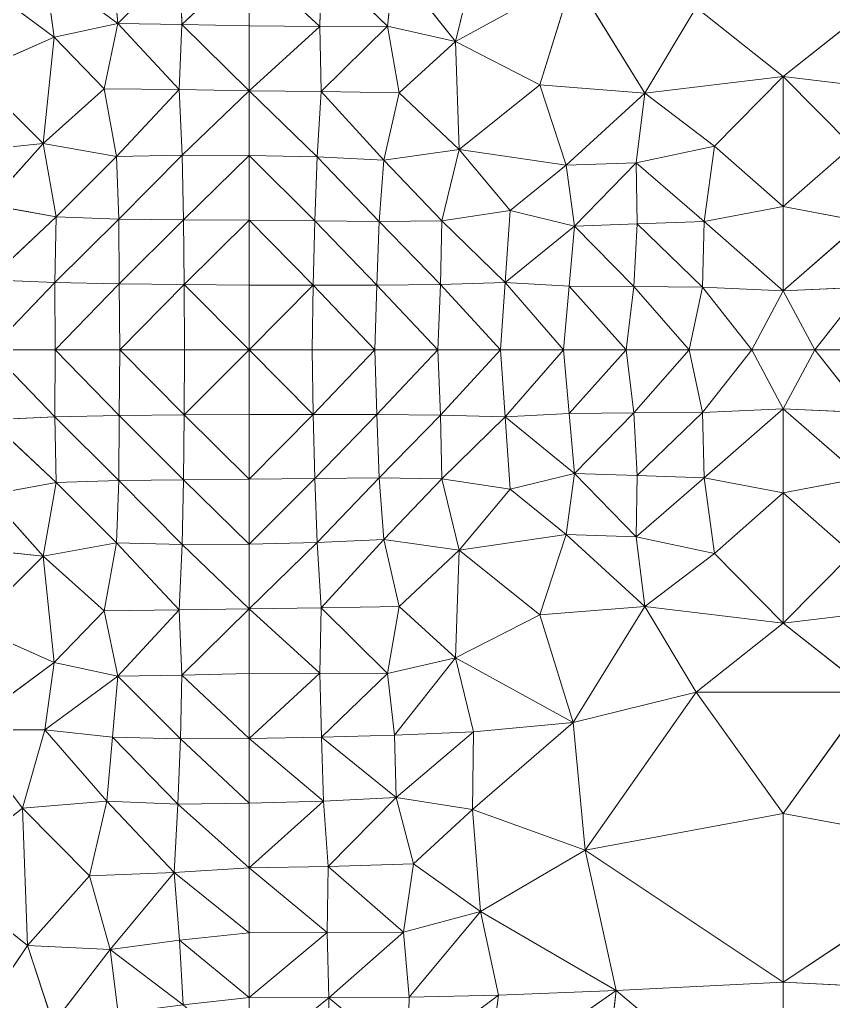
# Model space of a CAD drawing. Header units: metres. Extents: x 0 to 8, y 0 to 4.
# Drawn here: x 0.8925 to 1.2734, y 0.6952 to 1.1545 of the extents above; entities that cross this region are included whole.
import ezdxf

# ---------------------------------------------------------------- set-up
doc = ezdxf.new("R2010")
doc.units = ezdxf.units.M
doc.header["$MEASUREMENT"] = 0
for name, color, linetype, lineweight in [('DL_FE_MESH', 134, 'Continuous', 0), ('DL_FE_MESH_CELLS_10', 132, 'Continuous', 0), ('DL_FE_MESH_CELLS_3', 132, 'Continuous', 0), ('DL_FE_MESH_CELLS_7', 132, 'Continuous', 0), ('DL_FE_MESH_CELLS_9', 132, 'Continuous', 0), ('DL_TOPOLOGY', 7, 'Continuous', 0)]:
    doc.layers.add(name, color=color, linetype=linetype, lineweight=lineweight)

msp = doc.modelspace()

# ---------------------------------------------------------------- linework, layer by layer
at = {"layer": 'DL_FE_MESH'}
for p, q in [((0.93842, 1.15267), (0.93606, 1.18123)), ((0.96784, 1.18208), (0.93842, 1.15267)), ((0.96784, 1.18208), (0.96841, 1.15216)), ((0.96841, 1.15216), (1, 1.18182)), ((1.033, 1.15129), (1, 1.18182)), ((1.033, 1.15129), (1.03387, 1.18124)), ((1.06472, 1.1514), (1.03387, 1.18124)), ((0.90869, 1.14631), (0.86597, 1.17786)), ((0.90869, 1.14631), (0.90432, 1.1778)), ((0.93842, 1.15267), (0.90432, 1.1778)), ((1.06472, 1.1514), (1.06794, 1.18032)), ((1.09651, 1.14415), (1.06794, 1.18032)), ((1.09651, 1.14415), (1.10504, 1.17874)), ((1.09651, 1.14415), (1.1517, 1.17438)), ((1.13596, 1.12398), (1.1517, 1.17438)), ((1.18526, 1.12005), (1.1517, 1.17438)), ((1.18526, 1.12005), (1.2092, 1.16019)), ((1.25, 1.12786), (1.2092, 1.16019)), ((1.25, 1.12786), (1.2908, 1.16019)), ((0.90869, 1.14631), (0.93842, 1.15267)), ((0.93208, 1.12208), (0.93842, 1.15267)), ((0.93842, 1.15267), (0.96841, 1.15216)), ((0.96725, 1.12173), (0.93842, 1.15267)), ((0.96841, 1.15216), (0.96725, 1.12173)), ((1, 1.15152), (0.96841, 1.15216)), ((0.96841, 1.15216), (1, 1.12121)), ((1, 1.15152), (1.033, 1.15129)), ((1.033, 1.15129), (1, 1.12121)), ((1.033, 1.15129), (1.06472, 1.1514)), ((1.03369, 1.12078), (1.033, 1.15129)), ((1.06472, 1.1514), (1.03369, 1.12078)), ((1.0702, 1.12015), (1.06472, 1.1514)), ((1.06472, 1.1514), (1.09651, 1.14415)), ((0.87056, 1.12944), (0.90869, 1.14631)), ((0.90869, 1.14631), (0.90349, 1.09651)), ((0.93208, 1.12208), (0.90869, 1.14631)), ((1.0702, 1.12015), (1.09651, 1.14415)), ((1.09651, 1.14415), (1.09828, 1.0937)), ((1.13596, 1.12398), (1.09651, 1.14415)), ((0.90349, 1.09651), (0.87056, 1.12944)), ((1.18526, 1.12005), (1.25, 1.12786)), ((1.21781, 1.09527), (1.25, 1.12786)), ((1.25, 1.12786), (1.25, 1.06698)), ((1.28219, 1.09527), (1.25, 1.12786)), ((1.31474, 1.12005), (1.25, 1.12786)), ((0.90349, 1.09651), (0.93208, 1.12208)), ((0.93787, 1.09035), (0.93208, 1.12208)), ((0.93208, 1.12208), (0.96725, 1.12173)), ((0.96725, 1.12173), (0.93787, 1.09035)), ((1, 1.12121), (0.96725, 1.12173)), ((0.96725, 1.12173), (0.96856, 1.09104)), ((0.96856, 1.09104), (1, 1.12121)), ((1, 1.12121), (1.03369, 1.12078)), ((1.03179, 1.09022), (1, 1.12121)), ((1.03179, 1.09022), (1.03369, 1.12078)), ((1.03369, 1.12078), (1.0702, 1.12015)), ((1.06296, 1.08869), (1.03369, 1.12078)), ((1.09828, 1.0937), (1.13596, 1.12398)), ((1.14841, 1.08636), (1.13596, 1.12398)), ((1.13596, 1.12398), (1.18526, 1.12005)), ((1.06296, 1.08869), (1.0702, 1.12015)), ((1.09828, 1.0937), (1.0702, 1.12015)), ((1.14841, 1.08636), (1.18526, 1.12005)), ((1.18106, 1.08751), (1.18526, 1.12005)), ((1.18526, 1.12005), (1.21781, 1.09527)), ((0.90349, 1.09651), (0.85369, 1.09131)), ((0.87792, 1.06792), (0.90349, 1.09651)), ((0.90349, 1.09651), (0.90965, 1.06213)), ((0.93787, 1.09035), (0.90349, 1.09651)), ((1.06296, 1.08869), (1.09828, 1.0937)), ((1.0902, 1.06038), (1.09828, 1.0937)), ((1.12214, 1.06514), (1.09828, 1.0937)), ((1.14841, 1.08636), (1.09828, 1.0937)), ((1.18106, 1.08751), (1.21781, 1.09527)), ((1.21293, 1.05995), (1.21781, 1.09527)), ((1.25, 1.06698), (1.21781, 1.09527)), ((1.25, 1.06698), (1.28219, 1.09527)), ((0.93787, 1.09035), (0.90965, 1.06213)), ((0.96856, 1.09104), (0.93787, 1.09035)), ((0.93891, 1.06109), (0.93787, 1.09035)), ((0.96856, 1.09104), (0.93891, 1.06109)), ((0.9692, 1.06086), (0.96856, 1.09104)), ((1, 1.09091), (0.96856, 1.09104)), ((0.9692, 1.06086), (1, 1.09091)), ((1, 1.09091), (1.03179, 1.09022)), ((1.03065, 1.06029), (1, 1.09091)), ((1.03179, 1.09022), (1.03065, 1.06029)), ((1.06087, 1.05996), (1.03179, 1.09022)), ((1.06296, 1.08869), (1.03179, 1.09022)), ((1.06087, 1.05996), (1.06296, 1.08869)), ((1.0902, 1.06038), (1.06296, 1.08869)), ((1.12214, 1.06514), (1.14841, 1.08636)), ((1.14841, 1.08636), (1.18106, 1.08751)), ((1.15227, 1.05787), (1.14841, 1.08636)), ((1.18106, 1.08751), (1.15227, 1.05787)), ((1.18154, 1.05885), (1.18106, 1.08751)), ((1.21293, 1.05995), (1.18106, 1.08751)), ((0.90965, 1.06213), (0.87792, 1.06792)), ((1.21293, 1.05995), (1.25, 1.06698)), ((1.25, 1.0276), (1.25, 1.06698)), ((1.28707, 1.05995), (1.25, 1.06698)), ((0.90965, 1.06213), (0.87827, 1.03275)), ((0.90896, 1.03144), (0.90965, 1.06213)), ((0.93891, 1.06109), (0.90896, 1.03144)), ((0.90965, 1.06213), (0.93891, 1.06109)), ((0.93891, 1.06109), (0.9692, 1.06086)), ((0.93891, 1.06109), (0.93914, 1.0308)), ((1.0902, 1.06038), (1.12214, 1.06514)), ((1.11975, 1.03142), (1.12214, 1.06514)), ((1.12214, 1.06514), (1.15227, 1.05787)), ((0.9692, 1.06086), (0.93914, 1.0308)), ((0.96949, 1.03051), (0.9692, 1.06086)), ((1, 1.06061), (0.9692, 1.06086)), ((0.96949, 1.03051), (1, 1.06061)), ((1, 1.06061), (1.03065, 1.06029)), ((1.02995, 1.03022), (1, 1.06061)), ((1.02995, 1.03022), (1.03065, 1.06029)), ((1.03065, 1.06029), (1.06087, 1.05996)), ((1.05978, 1.03022), (1.03065, 1.06029)), ((1.05978, 1.03022), (1.06087, 1.05996)), ((1.06087, 1.05996), (1.0902, 1.06038)), ((1.08948, 1.03055), (1.06087, 1.05996)), ((1.08948, 1.03055), (1.0902, 1.06038)), ((1.11975, 1.03142), (1.0902, 1.06038)), ((1.15227, 1.05787), (1.11975, 1.03142)), ((1.14976, 1.02977), (1.15227, 1.05787)), ((1.15227, 1.05787), (1.18154, 1.05885)), ((1.17999, 1.02954), (1.15227, 1.05787)), ((1.17999, 1.02954), (1.18154, 1.05885)), ((1.18154, 1.05885), (1.21293, 1.05995)), ((1.21219, 1.02935), (1.18154, 1.05885)), ((1.21219, 1.02935), (1.21293, 1.05995)), ((1.25, 1.0276), (1.21293, 1.05995)), ((1.28707, 1.05995), (1.25, 1.0276)), ((0.90896, 1.03144), (0.87827, 1.03275)), ((0.90896, 1.03144), (0.87879, 1)), ((0.90909, 1), (0.90896, 1.03144)), ((0.93914, 1.0308), (0.90896, 1.03144)), ((0.93914, 1.0308), (0.90909, 1)), ((0.93914, 1.0308), (0.96949, 1.03051)), ((0.93939, 1), (0.93914, 1.0308)), ((0.96949, 1.03051), (0.93939, 1)), ((1, 1.0303), (0.96949, 1.03051)), ((0.96949, 1.03051), (1, 1)), ((0.96949, 1.03051), (0.9697, 1)), ((1, 1.0303), (1.02995, 1.03022)), ((1.02995, 1.03022), (1, 1)), ((1.02941, 1), (1.02995, 1.03022)), ((1.02995, 1.03022), (1.05882, 1)), ((1.05978, 1.03022), (1.02995, 1.03022)), ((1.05882, 1), (1.05978, 1.03022)), ((1.08948, 1.03055), (1.05978, 1.03022)), ((1.05978, 1.03022), (1.08824, 1)), ((1.08824, 1), (1.08948, 1.03055)), ((1.11975, 1.03142), (1.08948, 1.03055)), ((1.08948, 1.03055), (1.11765, 1)), ((1.11765, 1), (1.11975, 1.03142)), ((1.11975, 1.03142), (1.14706, 1)), ((1.14976, 1.02977), (1.11975, 1.03142)), ((1.14706, 1), (1.14976, 1.02977)), ((1.14976, 1.02977), (1.17647, 1)), ((1.17999, 1.02954), (1.14976, 1.02977)), ((1.17647, 1), (1.17999, 1.02954)), ((1.17999, 1.02954), (1.20588, 1)), ((1.21219, 1.02935), (1.17999, 1.02954)), ((1.20588, 1), (1.21219, 1.02935)), ((1.23529, 1), (1.21219, 1.02935)), ((1.25, 1.0276), (1.21219, 1.02935)), ((1.28781, 1.02935), (1.25, 1.0276)), ((1.28781, 1.02935), (1.26471, 1)), ((1.23529, 1), (1.25, 1.0276)), ((1.26471, 1), (1.25, 1.0276)), ((0.90896, 0.96856), (0.87879, 1)), ((0.90909, 1), (0.90896, 0.96856)), ((0.93914, 0.9692), (0.90909, 1)), ((0.93939, 1), (0.93914, 0.9692)), ((0.96949, 0.96949), (0.93939, 1)), ((0.96949, 0.96949), (1, 1)), ((0.9697, 1), (0.96949, 0.96949)), ((1.02995, 0.96978), (1, 1)), ((1.02941, 1), (1.02995, 0.96978)), ((1.02995, 0.96978), (1.05882, 1)), ((1.05882, 1), (1.05978, 0.96978)), ((1.05978, 0.96978), (1.08824, 1)), ((1.08824, 1), (1.08948, 0.96945)), ((1.08948, 0.96945), (1.11765, 1)), ((1.11765, 1), (1.11975, 0.96858)), ((1.11975, 0.96858), (1.14706, 1)), ((1.14706, 1), (1.14976, 0.97023)), ((1.14976, 0.97023), (1.17647, 1)), ((1.17647, 1), (1.17999, 0.97046)), ((1.17999, 0.97046), (1.20588, 1)), ((1.20588, 1), (1.21219, 0.97065)), ((1.21219, 0.97065), (1.23529, 1)), ((1.23529, 1), (1.25, 0.9724)), ((1.26471, 1), (1.25, 0.9724)), ((1.26471, 1), (1.28781, 0.97065)), ((0.90896, 0.96856), (0.93914, 0.9692)), ((0.93914, 0.9692), (0.93891, 0.93891)), ((0.96949, 0.96949), (0.93914, 0.9692)), ((0.9692, 0.93914), (0.93914, 0.9692)), ((0.9692, 0.93914), (0.96949, 0.96949)), ((1, 0.9697), (0.96949, 0.96949)), ((0.96949, 0.96949), (1, 0.93939)), ((1, 0.9697), (1.02995, 0.96978)), ((1.02995, 0.96978), (1, 0.93939)), ((1.02995, 0.96978), (1.05978, 0.96978)), ((1.03065, 0.93971), (1.02995, 0.96978)), ((1.05978, 0.96978), (1.03065, 0.93971)), ((1.05978, 0.96978), (1.08948, 0.96945)), ((1.06087, 0.94004), (1.05978, 0.96978)), ((1.08948, 0.96945), (1.06087, 0.94004)), ((1.08948, 0.96945), (1.11975, 0.96858)), ((1.0902, 0.93962), (1.08948, 0.96945)), ((1.11975, 0.96858), (1.14976, 0.97023)), ((1.14976, 0.97023), (1.17999, 0.97046)), ((1.15227, 0.94213), (1.14976, 0.97023)), ((1.17999, 0.97046), (1.15227, 0.94213)), ((1.17999, 0.97046), (1.21219, 0.97065)), ((1.18154, 0.94115), (1.17999, 0.97046)), ((1.21219, 0.97065), (1.18154, 0.94115)), ((1.21219, 0.97065), (1.25, 0.9724)), ((1.21293, 0.94005), (1.21219, 0.97065)), ((1.25, 0.9724), (1.21293, 0.94005)), ((1.25, 0.9724), (1.28781, 0.97065)), ((1.25, 0.93302), (1.25, 0.9724)), ((1.28707, 0.94005), (1.25, 0.9724)), ((0.87827, 0.96725), (0.90896, 0.96856)), ((0.90965, 0.93787), (0.87827, 0.96725)), ((0.90965, 0.93787), (0.90896, 0.96856)), ((0.93891, 0.93891), (0.90896, 0.96856)), ((1.11975, 0.96858), (1.0902, 0.93962)), ((1.12214, 0.93486), (1.11975, 0.96858)), ((1.15227, 0.94213), (1.11975, 0.96858)), ((1.12214, 0.93486), (1.15227, 0.94213)), ((1.14841, 0.91364), (1.15227, 0.94213)), ((1.15227, 0.94213), (1.18154, 0.94115)), ((1.18106, 0.91249), (1.15227, 0.94213)), ((0.87792, 0.93208), (0.90965, 0.93787)), ((0.90965, 0.93787), (0.90349, 0.90349)), ((0.93891, 0.93891), (0.90965, 0.93787)), ((0.93787, 0.90965), (0.90965, 0.93787)), ((0.93787, 0.90965), (0.93891, 0.93891)), ((0.93891, 0.93891), (0.9692, 0.93914)), ((0.96856, 0.90896), (0.93891, 0.93891)), ((0.96856, 0.90896), (0.9692, 0.93914)), ((1, 0.93939), (0.9692, 0.93914)), ((0.9692, 0.93914), (1, 0.90909)), ((1, 0.93939), (1.03065, 0.93971)), ((1.03065, 0.93971), (1, 0.90909)), ((1.06087, 0.94004), (1.03065, 0.93971)), ((1.03065, 0.93971), (1.03179, 0.90978)), ((1.06087, 0.94004), (1.03179, 0.90978)), ((1.06296, 0.91131), (1.06087, 0.94004)), ((1.06087, 0.94004), (1.0902, 0.93962)), ((1.0902, 0.93962), (1.06296, 0.91131)), ((1.09828, 0.9063), (1.0902, 0.93962)), ((1.0902, 0.93962), (1.12214, 0.93486)), ((1.18106, 0.91249), (1.18154, 0.94115)), ((1.21293, 0.94005), (1.18106, 0.91249)), ((1.18154, 0.94115), (1.21293, 0.94005)), ((1.21781, 0.90473), (1.21293, 0.94005)), ((1.21293, 0.94005), (1.25, 0.93302)), ((1.25, 0.93302), (1.28707, 0.94005)), ((1.09828, 0.9063), (1.12214, 0.93486)), ((1.14841, 0.91364), (1.12214, 0.93486)), ((1.21781, 0.90473), (1.25, 0.93302)), ((1.25, 0.93302), (1.25, 0.87214)), ((1.28219, 0.90473), (1.25, 0.93302)), ((0.90349, 0.90349), (0.87792, 0.93208)), ((0.90349, 0.90349), (0.93787, 0.90965)), ((0.93208, 0.87792), (0.93787, 0.90965)), ((0.93787, 0.90965), (0.96856, 0.90896)), ((0.96725, 0.87827), (0.93787, 0.90965)), ((1, 0.90909), (1.03179, 0.90978)), ((1.03179, 0.90978), (1, 0.87879)), ((1.03179, 0.90978), (1.06296, 0.91131)), ((1.03369, 0.87922), (1.03179, 0.90978)), ((1.06296, 0.91131), (1.03369, 0.87922)), ((1.0702, 0.87985), (1.06296, 0.91131)), ((1.06296, 0.91131), (1.09828, 0.9063)), ((1.14841, 0.91364), (1.09828, 0.9063)), ((1.13596, 0.87602), (1.14841, 0.91364)), ((1.18526, 0.87995), (1.14841, 0.91364)), ((1.18106, 0.91249), (1.14841, 0.91364)), ((1.18526, 0.87995), (1.18106, 0.91249)), ((1.18106, 0.91249), (1.21781, 0.90473)), ((0.90349, 0.90349), (0.85369, 0.90869)), ((0.96856, 0.90896), (0.96725, 0.87827)), ((1, 0.90909), (0.96856, 0.90896)), ((0.96856, 0.90896), (1, 0.87879)), ((1.0702, 0.87985), (1.09828, 0.9063)), ((1.09828, 0.9063), (1.09651, 0.85585)), ((1.13596, 0.87602), (1.09828, 0.9063)), ((0.87056, 0.87056), (0.90349, 0.90349)), ((0.90349, 0.90349), (0.90869, 0.85369)), ((0.93208, 0.87792), (0.90349, 0.90349)), ((1.18526, 0.87995), (1.21781, 0.90473)), ((1.25, 0.87214), (1.21781, 0.90473)), ((1.25, 0.87214), (1.28219, 0.90473)), ((0.90869, 0.85369), (0.93208, 0.87792)), ((0.93208, 0.87792), (0.96725, 0.87827)), ((0.93842, 0.84733), (0.93208, 0.87792)), ((0.96725, 0.87827), (0.93842, 0.84733)), ((1, 0.87879), (0.96725, 0.87827)), ((0.96725, 0.87827), (0.96841, 0.84784)), ((0.96841, 0.84784), (1, 0.87879)), ((1, 0.87879), (1.03369, 0.87922)), ((1.033, 0.84871), (1, 0.87879)), ((1.033, 0.84871), (1.03369, 0.87922)), ((1.03369, 0.87922), (1.0702, 0.87985)), ((1.06472, 0.8486), (1.03369, 0.87922)), ((1.06472, 0.8486), (1.0702, 0.87985)), ((1.09651, 0.85585), (1.0702, 0.87985)), ((1.18526, 0.87995), (1.13596, 0.87602)), ((1.18526, 0.87995), (1.1517, 0.82562)), ((1.2092, 0.83981), (1.18526, 0.87995)), ((1.25, 0.87214), (1.18526, 0.87995)), ((1.31474, 0.87995), (1.25, 0.87214)), ((1.09651, 0.85585), (1.13596, 0.87602)), ((1.1517, 0.82562), (1.13596, 0.87602)), ((0.90869, 0.85369), (0.87056, 0.87056)), ((1.2092, 0.83981), (1.25, 0.87214)), ((1.2908, 0.83981), (1.25, 0.87214)), ((1.06472, 0.8486), (1.09651, 0.85585)), ((1.09651, 0.85585), (1.06794, 0.81968)), ((1.10504, 0.82126), (1.09651, 0.85585)), ((1.1517, 0.82562), (1.09651, 0.85585)), ((0.86597, 0.82214), (0.90869, 0.85369)), ((0.90432, 0.8222), (0.90869, 0.85369)), ((0.93842, 0.84733), (0.90869, 0.85369)), ((0.93842, 0.84733), (0.90432, 0.8222)), ((0.93606, 0.81877), (0.93842, 0.84733)), ((0.93842, 0.84733), (0.96841, 0.84784)), ((0.96784, 0.81792), (0.93842, 0.84733)), ((0.96841, 0.84784), (0.96784, 0.81792)), ((1, 0.84848), (0.96841, 0.84784)), ((0.96841, 0.84784), (1, 0.81818)), ((1, 0.84848), (1.033, 0.84871)), ((1.033, 0.84871), (1, 0.81818)), ((1.03387, 0.81876), (1.033, 0.84871)), ((1.033, 0.84871), (1.06472, 0.8486)), ((1.06472, 0.8486), (1.03387, 0.81876)), ((1.06794, 0.81968), (1.06472, 0.8486)), ((1.1517, 0.82562), (1.2092, 0.83981)), ((1.15721, 0.76589), (1.2092, 0.83981)), ((1.25, 0.78298), (1.2092, 0.83981)), ((1.2908, 0.83981), (1.2092, 0.83981)), ((1.25, 0.78298), (1.2908, 0.83981)), ((0.86597, 0.82214), (0.90432, 0.8222)), ((0.89394, 0.78556), (0.86597, 0.82214)), ((0.89394, 0.78556), (0.90432, 0.8222)), ((0.90432, 0.8222), (0.93606, 0.81877)), ((0.93336, 0.78885), (0.90432, 0.8222)), ((1.10446, 0.78488), (1.1517, 0.82562)), ((1.10504, 0.82126), (1.1517, 0.82562)), ((1.15721, 0.76589), (1.1517, 0.82562)), ((0.93336, 0.78885), (0.93606, 0.81877)), ((0.93606, 0.81877), (0.96784, 0.81792)), ((0.96661, 0.78738), (0.93606, 0.81877)), ((0.96784, 0.81792), (0.96661, 0.78738)), ((1, 0.81818), (0.96784, 0.81792)), ((0.96784, 0.81792), (1, 0.78788)), ((1, 0.81818), (1.03387, 0.81876)), ((1.03482, 0.78879), (1, 0.81818)), ((1.03387, 0.81876), (1.06794, 0.81968)), ((1.03482, 0.78879), (1.03387, 0.81876)), ((1.06874, 0.79046), (1.03387, 0.81876)), ((1.06794, 0.81968), (1.10504, 0.82126)), ((1.06874, 0.79046), (1.06794, 0.81968)), ((1.10504, 0.82126), (1.06874, 0.79046)), ((1.10446, 0.78488), (1.10504, 0.82126)), ((1.03482, 0.78879), (1.06874, 0.79046)), ((1.06874, 0.79046), (1.03699, 0.75827)), ((1.07684, 0.75955), (1.06874, 0.79046)), ((1.06874, 0.79046), (1.10446, 0.78488)), ((0.85452, 0.75472), (0.89394, 0.78556)), ((0.89394, 0.78556), (0.93336, 0.78885)), ((0.89394, 0.78556), (0.89625, 0.72128)), ((0.92525, 0.75384), (0.89394, 0.78556)), ((0.92525, 0.75384), (0.93336, 0.78885)), ((0.93336, 0.78885), (0.96661, 0.78738)), ((0.96489, 0.75552), (0.93336, 0.78885)), ((0.96661, 0.78738), (0.96489, 0.75552)), ((1, 0.78788), (0.96661, 0.78738)), ((0.96661, 0.78738), (1, 0.75758)), ((1, 0.78788), (1.03482, 0.78879)), ((1.03482, 0.78879), (1, 0.75758)), ((1.03699, 0.75827), (1.03482, 0.78879)), ((1.07684, 0.75955), (1.10446, 0.78488)), ((1.10446, 0.78488), (1.10832, 0.73721)), ((1.15721, 0.76589), (1.10446, 0.78488)), ((1.15721, 0.76589), (1.25, 0.78298)), ((1.25, 0.70417), (1.25, 0.78298)), ((1.34279, 0.76589), (1.25, 0.78298)), ((1.10832, 0.73721), (1.15721, 0.76589)), ((1.17181, 0.70024), (1.15721, 0.76589)), ((1.25, 0.70417), (1.15721, 0.76589)), ((1.34279, 0.76589), (1.25, 0.70417)), ((1, 0.75758), (1.03699, 0.75827)), ((1.03652, 0.72741), (1.03699, 0.75827)), ((1.03699, 0.75827), (1.07684, 0.75955)), ((1.07216, 0.72746), (1.03699, 0.75827)), ((1.07216, 0.72746), (1.07684, 0.75955)), ((1.10832, 0.73721), (1.07684, 0.75955)), ((0.89625, 0.72128), (0.85452, 0.75472)), ((0.89625, 0.72128), (0.92525, 0.75384)), ((0.92525, 0.75384), (0.96489, 0.75552)), ((0.93486, 0.71946), (0.92525, 0.75384)), ((0.96489, 0.75552), (0.93486, 0.71946)), ((1, 0.75758), (0.96489, 0.75552)), ((0.96489, 0.75552), (1, 0.72727)), ((0.96489, 0.75552), (0.96732, 0.72384)), ((1.03652, 0.72741), (1, 0.75758)), ((1.07216, 0.72746), (1.10832, 0.73721)), ((1.10832, 0.73721), (1.07489, 0.69706)), ((1.11661, 0.69801), (1.10832, 0.73721)), ((1.17181, 0.70024), (1.10832, 0.73721)), ((1, 0.72727), (0.96732, 0.72384)), ((1, 0.72727), (1.03652, 0.72741)), ((1.03652, 0.72741), (1, 0.69697)), ((1.03652, 0.72741), (1.07216, 0.72746)), ((1.03721, 0.69682), (1.03652, 0.72741)), ((1.07216, 0.72746), (1.03721, 0.69682)), ((1.07489, 0.69706), (1.07216, 0.72746)), ((0.87165, 0.68498), (0.89625, 0.72128)), ((0.90815, 0.68477), (0.89625, 0.72128)), ((0.93486, 0.71946), (0.89625, 0.72128)), ((0.93486, 0.71946), (0.96732, 0.72384)), ((0.96732, 0.72384), (1, 0.69697)), ((0.96732, 0.72384), (0.9691, 0.69349)), ((0.93486, 0.71946), (0.90815, 0.68477)), ((0.9386, 0.6897), (0.93486, 0.71946)), ((0.9691, 0.69349), (0.93486, 0.71946)), ((1.17181, 0.70024), (1.25, 0.70417)), ((1.25, 0.63437), (1.25, 0.70417)), ((1.25, 0.70417), (1.32819, 0.70024)), ((1.11154, 0.65831), (1.17181, 0.70024)), ((1.11661, 0.69801), (1.17181, 0.70024)), ((1.16384, 0.63343), (1.17181, 0.70024)), ((1.25, 0.63437), (1.17181, 0.70024)), ((1, 0.69697), (0.9691, 0.69349)), ((1, 0.69697), (1.03721, 0.69682)), ((1.03721, 0.69682), (1, 0.66667)), ((1.03721, 0.69682), (1.07489, 0.69706)), ((1.03749, 0.66609), (1.03721, 0.69682)), ((1.07403, 0.6663), (1.03721, 0.69682)), ((1.11661, 0.69801), (1.07403, 0.6663)), ((1.07403, 0.6663), (1.07489, 0.69706)), ((1.07489, 0.69706), (1.11661, 0.69801)), ((1.11154, 0.65831), (1.11661, 0.69801))]:
    msp.add_line(p, q, dxfattribs=at)
at = {"layer": 'DL_FE_MESH_CELLS_10'}
for points in [[(0.90896, 0.96856), (0.87879, 1), (0.87827, 0.96725)], [(0.93914, 0.9692), (0.90909, 1), (0.90896, 0.96856)], [(0.96949, 0.96949), (0.93939, 1), (0.93914, 0.9692)], [(0.90896, 0.96856), (0.93891, 0.93891), (0.93914, 0.9692)], [(0.93914, 0.9692), (0.93891, 0.93891), (0.9692, 0.93914)], [(0.93914, 0.9692), (0.9692, 0.93914), (0.96949, 0.96949)], [(1, 0.93939), (0.96949, 0.96949), (0.9692, 0.93914)], [(0.87827, 0.96725), (0.87792, 0.93208), (0.90965, 0.93787)], [(0.87827, 0.96725), (0.90965, 0.93787), (0.90896, 0.96856)], [(0.90896, 0.96856), (0.90965, 0.93787), (0.93891, 0.93891)], [(0.87792, 0.93208), (0.90349, 0.90349), (0.90965, 0.93787)], [(0.90965, 0.93787), (0.90349, 0.90349), (0.93787, 0.90965)], [(0.90965, 0.93787), (0.93787, 0.90965), (0.93891, 0.93891)], [(0.93891, 0.93891), (0.93787, 0.90965), (0.96856, 0.90896)], [(0.93891, 0.93891), (0.96856, 0.90896), (0.9692, 0.93914)], [(1, 0.90909), (0.9692, 0.93914), (0.96856, 0.90896)], [(0.85369, 0.90869), (0.90349, 0.90349), (0.87792, 0.93208)], [(0.90349, 0.90349), (0.93208, 0.87792), (0.93787, 0.90965)], [(0.93787, 0.90965), (0.93208, 0.87792), (0.96725, 0.87827)], [(0.93787, 0.90965), (0.96725, 0.87827), (0.96856, 0.90896)], [(0.85369, 0.90869), (0.87056, 0.87056), (0.90349, 0.90349)], [(1, 0.87879), (0.96856, 0.90896), (0.96725, 0.87827)], [(0.87056, 0.87056), (0.90869, 0.85369), (0.90349, 0.90349)], [(0.90349, 0.90349), (0.90869, 0.85369), (0.93208, 0.87792)], [(0.90869, 0.85369), (0.93842, 0.84733), (0.93208, 0.87792)], [(0.93208, 0.87792), (0.93842, 0.84733), (0.96725, 0.87827)], [(0.96725, 0.87827), (0.93842, 0.84733), (0.96841, 0.84784)], [(0.96841, 0.84784), (1, 0.87879), (0.96725, 0.87827)], [(0.90869, 0.85369), (0.87056, 0.87056), (0.86597, 0.82214)], [(0.90869, 0.85369), (0.86597, 0.82214), (0.90432, 0.8222)], [(0.90869, 0.85369), (0.90432, 0.8222), (0.93842, 0.84733)], [(0.93842, 0.84733), (0.90432, 0.8222), (0.93606, 0.81877)], [(0.93842, 0.84733), (0.93606, 0.81877), (0.96784, 0.81792)], [(0.93842, 0.84733), (0.96784, 0.81792), (0.96841, 0.84784)], [(1, 0.81818), (0.96841, 0.84784), (0.96784, 0.81792)], [(0.86597, 0.82214), (0.85452, 0.75472), (0.89394, 0.78556)], [(0.86597, 0.82214), (0.89394, 0.78556), (0.90432, 0.8222)], [(0.90432, 0.8222), (0.89394, 0.78556), (0.93336, 0.78885)], [(0.90432, 0.8222), (0.93336, 0.78885), (0.93606, 0.81877)], [(0.93606, 0.81877), (0.93336, 0.78885), (0.96661, 0.78738)], [(0.93606, 0.81877), (0.96661, 0.78738), (0.96784, 0.81792)], [(1, 0.78788), (0.96784, 0.81792), (0.96661, 0.78738)], [(0.85452, 0.75472), (0.89625, 0.72128), (0.89394, 0.78556)], [(0.89394, 0.78556), (0.92525, 0.75384), (0.93336, 0.78885)], [(0.89394, 0.78556), (0.89625, 0.72128), (0.92525, 0.75384)], [(0.93336, 0.78885), (0.92525, 0.75384), (0.96489, 0.75552)], [(0.93336, 0.78885), (0.96489, 0.75552), (0.96661, 0.78738)], [(1, 0.75758), (0.96661, 0.78738), (0.96489, 0.75552)], [(0.85452, 0.75472), (0.87165, 0.68498), (0.89625, 0.72128)], [(0.89625, 0.72128), (0.93486, 0.71946), (0.92525, 0.75384)], [(0.92525, 0.75384), (0.93486, 0.71946), (0.96489, 0.75552)], [(0.96489, 0.75552), (0.93486, 0.71946), (0.96732, 0.72384)], [(1, 0.72727), (0.96489, 0.75552), (0.96732, 0.72384)], [(0.87165, 0.68498), (0.90815, 0.68477), (0.89625, 0.72128)], [(0.89625, 0.72128), (0.90815, 0.68477), (0.93486, 0.71946)], [(0.93486, 0.71946), (0.9691, 0.69349), (0.96732, 0.72384)], [(1, 0.69697), (0.96732, 0.72384), (0.9691, 0.69349)], [(0.93486, 0.71946), (0.90815, 0.68477), (0.9386, 0.6897)], [(0.93486, 0.71946), (0.9386, 0.6897), (0.9691, 0.69349)]]:
    msp.add_3dface(points, dxfattribs=at)
for points, invisible_edges in [([(0.90909, 1), (0.87879, 1), (0.90896, 0.96856)], 1), ([(0.93939, 1), (0.90909, 1), (0.93914, 0.9692)], 1), ([(0.9697, 1), (0.93939, 1), (0.96949, 0.96949)], 1), ([(0.96949, 0.96949), (1, 1), (0.9697, 1)], 2), ([(1, 0.9697), (1, 1), (0.96949, 0.96949)], 1), ([(1, 0.93939), (1, 0.9697), (0.96949, 0.96949)], 1), ([(1, 0.90909), (1, 0.93939), (0.9692, 0.93914)], 1), ([(1, 0.87879), (1, 0.90909), (0.96856, 0.90896)], 1), ([(1, 0.84848), (1, 0.87879), (0.96841, 0.84784)], 1), ([(1, 0.81818), (1, 0.84848), (0.96841, 0.84784)], 1), ([(1, 0.78788), (1, 0.81818), (0.96784, 0.81792)], 1), ([(1, 0.75758), (1, 0.78788), (0.96661, 0.78738)], 1), ([(1, 0.72727), (1, 0.75758), (0.96489, 0.75552)], 1), ([(1, 0.69697), (1, 0.72727), (0.96732, 0.72384)], 1), ([(1, 0.66667), (1, 0.69697), (0.9691, 0.69349)], 1)]:
    msp.add_3dface(points, dxfattribs=dict(at, invisible_edges=invisible_edges))
at = {"layer": 'DL_FE_MESH_CELLS_3'}
for points in [[(0.90432, 1.1778), (0.93842, 1.15267), (0.93606, 1.18123)], [(0.93606, 1.18123), (0.93842, 1.15267), (0.96784, 1.18208)], [(0.96784, 1.18208), (0.93842, 1.15267), (0.96841, 1.15216)], [(0.96841, 1.15216), (1, 1.18182), (0.96784, 1.18208)], [(0.90869, 1.14631), (0.86597, 1.17786), (0.87056, 1.12944)], [(0.90432, 1.1778), (0.86597, 1.17786), (0.90869, 1.14631)], [(0.90432, 1.1778), (0.90869, 1.14631), (0.93842, 1.15267)], [(0.90869, 1.14631), (0.93208, 1.12208), (0.93842, 1.15267)], [(0.93842, 1.15267), (0.93208, 1.12208), (0.96725, 1.12173)], [(0.93842, 1.15267), (0.96725, 1.12173), (0.96841, 1.15216)], [(1, 1.12121), (0.96841, 1.15216), (0.96725, 1.12173)], [(0.87056, 1.12944), (0.90349, 1.09651), (0.90869, 1.14631)], [(0.90869, 1.14631), (0.90349, 1.09651), (0.93208, 1.12208)], [(0.85369, 1.09131), (0.90349, 1.09651), (0.87056, 1.12944)], [(0.90349, 1.09651), (0.93787, 1.09035), (0.93208, 1.12208)], [(0.93208, 1.12208), (0.93787, 1.09035), (0.96725, 1.12173)], [(0.96725, 1.12173), (0.93787, 1.09035), (0.96856, 1.09104)], [(0.96856, 1.09104), (1, 1.12121), (0.96725, 1.12173)], [(0.85369, 1.09131), (0.87792, 1.06792), (0.90349, 1.09651)], [(0.87792, 1.06792), (0.90965, 1.06213), (0.90349, 1.09651)], [(0.90349, 1.09651), (0.90965, 1.06213), (0.93787, 1.09035)], [(0.93787, 1.09035), (0.90965, 1.06213), (0.93891, 1.06109)], [(0.93787, 1.09035), (0.93891, 1.06109), (0.96856, 1.09104)], [(0.96856, 1.09104), (0.93891, 1.06109), (0.9692, 1.06086)], [(0.9692, 1.06086), (1, 1.09091), (0.96856, 1.09104)], [(0.87792, 1.06792), (0.87827, 1.03275), (0.90965, 1.06213)], [(0.90965, 1.06213), (0.87827, 1.03275), (0.90896, 1.03144)], [(0.90965, 1.06213), (0.90896, 1.03144), (0.93891, 1.06109)], [(0.93891, 1.06109), (0.90896, 1.03144), (0.93914, 1.0308)], [(0.93891, 1.06109), (0.93914, 1.0308), (0.9692, 1.06086)], [(0.9692, 1.06086), (0.93914, 1.0308), (0.96949, 1.03051)], [(0.96949, 1.03051), (1, 1.06061), (0.9692, 1.06086)], [(0.87879, 1), (0.90896, 1.03144), (0.87827, 1.03275)], [(0.90909, 1), (0.93914, 1.0308), (0.90896, 1.03144)], [(0.93939, 1), (0.96949, 1.03051), (0.93914, 1.0308)]]:
    msp.add_3dface(points, dxfattribs=at)
for points, invisible_edges in [([(1, 1.15152), (1, 1.18182), (0.96841, 1.15216)], 1), ([(1, 1.12121), (1, 1.15152), (0.96841, 1.15216)], 1), ([(1, 1.09091), (1, 1.12121), (0.96856, 1.09104)], 1), ([(1, 1.06061), (1, 1.09091), (0.9692, 1.06086)], 1), ([(1, 1.0303), (1, 1.06061), (0.96949, 1.03051)], 1), ([(0.87879, 1), (0.90909, 1), (0.90896, 1.03144)], 1), ([(0.90909, 1), (0.93939, 1), (0.93914, 1.0308)], 1), ([(0.93939, 1), (0.9697, 1), (0.96949, 1.03051)], 1), ([(1, 1), (1, 1.0303), (0.96949, 1.03051)], 1), ([(1, 1), (0.96949, 1.03051), (0.9697, 1)], 4)]:
    msp.add_3dface(points, dxfattribs=dict(at, invisible_edges=invisible_edges))
at = {"layer": 'DL_FE_MESH_CELLS_7'}
for points, invisible_edges in [([(1, 1.18182), (1, 1.15152), (1.033, 1.15129)], 1), ([(1, 1.15152), (1, 1.12121), (1.033, 1.15129)], 1), ([(1, 1.12121), (1, 1.09091), (1.03179, 1.09022)], 1), ([(1, 1.09091), (1, 1.06061), (1.03065, 1.06029)], 1), ([(1, 1.06061), (1, 1.0303), (1.02995, 1.03022)], 1), ([(1, 1.0303), (1, 1), (1.02995, 1.03022)], 1), ([(1.02995, 1.03022), (1, 1), (1.02941, 1)], 2), ([(1.02941, 1), (1.05882, 1), (1.02995, 1.03022)], 1), ([(1.05882, 1), (1.08824, 1), (1.05978, 1.03022)], 1), ([(1.08824, 1), (1.11765, 1), (1.08948, 1.03055)], 1), ([(1.11765, 1), (1.14706, 1), (1.11975, 1.03142)], 1), ([(1.14706, 1), (1.17647, 1), (1.14976, 1.02977)], 1), ([(1.17647, 1), (1.20588, 1), (1.17999, 1.02954)], 1), ([(1.21219, 1.02935), (1.20588, 1), (1.23529, 1)], 2), ([(1.28781, 1.02935), (1.26471, 1), (1.29412, 1)], 2), ([(1.23529, 1), (1.26471, 1), (1.25, 1.0276)], 1)]:
    msp.add_3dface(points, dxfattribs=dict(at, invisible_edges=invisible_edges))
for points in [[(1, 1.18182), (1.033, 1.15129), (1.03387, 1.18124)], [(1.03387, 1.18124), (1.033, 1.15129), (1.06472, 1.1514)], [(1.03387, 1.18124), (1.06472, 1.1514), (1.06794, 1.18032)], [(1.06794, 1.18032), (1.06472, 1.1514), (1.09651, 1.14415)], [(1.06794, 1.18032), (1.09651, 1.14415), (1.10504, 1.17874)], [(1.1517, 1.17438), (1.10504, 1.17874), (1.09651, 1.14415)], [(1.1517, 1.17438), (1.09651, 1.14415), (1.13596, 1.12398)], [(1.1517, 1.17438), (1.13596, 1.12398), (1.18526, 1.12005)], [(1.1517, 1.17438), (1.18526, 1.12005), (1.2092, 1.16019)], [(1.25, 1.12786), (1.2092, 1.16019), (1.18526, 1.12005)], [(1.2092, 1.16019), (1.25, 1.12786), (1.2908, 1.16019)], [(1.2908, 1.16019), (1.25, 1.12786), (1.31474, 1.12005)], [(1.033, 1.15129), (1, 1.12121), (1.03369, 1.12078)], [(1.033, 1.15129), (1.03369, 1.12078), (1.06472, 1.1514)], [(1.06472, 1.1514), (1.03369, 1.12078), (1.0702, 1.12015)], [(1.06472, 1.1514), (1.0702, 1.12015), (1.09651, 1.14415)], [(1.0702, 1.12015), (1.09828, 1.0937), (1.09651, 1.14415)], [(1.09651, 1.14415), (1.09828, 1.0937), (1.13596, 1.12398)], [(1.25, 1.12786), (1.18526, 1.12005), (1.21781, 1.09527)], [(1.21781, 1.09527), (1.25, 1.06698), (1.25, 1.12786)], [(1.25, 1.12786), (1.25, 1.06698), (1.28219, 1.09527)], [(1.31474, 1.12005), (1.25, 1.12786), (1.28219, 1.09527)], [(1, 1.12121), (1.03179, 1.09022), (1.03369, 1.12078)], [(1.03369, 1.12078), (1.03179, 1.09022), (1.06296, 1.08869)], [(1.03369, 1.12078), (1.06296, 1.08869), (1.0702, 1.12015)], [(1.09828, 1.0937), (1.14841, 1.08636), (1.13596, 1.12398)], [(1.18526, 1.12005), (1.13596, 1.12398), (1.14841, 1.08636)], [(1.0702, 1.12015), (1.06296, 1.08869), (1.09828, 1.0937)], [(1.18526, 1.12005), (1.14841, 1.08636), (1.18106, 1.08751)], [(1.18526, 1.12005), (1.18106, 1.08751), (1.21781, 1.09527)], [(1.06296, 1.08869), (1.0902, 1.06038), (1.09828, 1.0937)], [(1.09828, 1.0937), (1.0902, 1.06038), (1.12214, 1.06514)], [(1.09828, 1.0937), (1.12214, 1.06514), (1.14841, 1.08636)], [(1.18106, 1.08751), (1.21293, 1.05995), (1.21781, 1.09527)], [(1.21781, 1.09527), (1.21293, 1.05995), (1.25, 1.06698)], [(1.25, 1.06698), (1.28707, 1.05995), (1.28219, 1.09527)], [(1, 1.09091), (1.03065, 1.06029), (1.03179, 1.09022)], [(1.03179, 1.09022), (1.03065, 1.06029), (1.06087, 1.05996)], [(1.03179, 1.09022), (1.06087, 1.05996), (1.06296, 1.08869)], [(1.06296, 1.08869), (1.06087, 1.05996), (1.0902, 1.06038)], [(1.12214, 1.06514), (1.15227, 1.05787), (1.14841, 1.08636)], [(1.14841, 1.08636), (1.15227, 1.05787), (1.18106, 1.08751)], [(1.18106, 1.08751), (1.15227, 1.05787), (1.18154, 1.05885)], [(1.18106, 1.08751), (1.18154, 1.05885), (1.21293, 1.05995)], [(1.21293, 1.05995), (1.25, 1.0276), (1.25, 1.06698)], [(1.25, 1.06698), (1.25, 1.0276), (1.28707, 1.05995)], [(1.0902, 1.06038), (1.11975, 1.03142), (1.12214, 1.06514)], [(1.12214, 1.06514), (1.11975, 1.03142), (1.15227, 1.05787)], [(1, 1.06061), (1.02995, 1.03022), (1.03065, 1.06029)], [(1.03065, 1.06029), (1.02995, 1.03022), (1.05978, 1.03022)], [(1.03065, 1.06029), (1.05978, 1.03022), (1.06087, 1.05996)], [(1.06087, 1.05996), (1.05978, 1.03022), (1.08948, 1.03055)], [(1.06087, 1.05996), (1.08948, 1.03055), (1.0902, 1.06038)], [(1.0902, 1.06038), (1.08948, 1.03055), (1.11975, 1.03142)], [(1.15227, 1.05787), (1.11975, 1.03142), (1.14976, 1.02977)], [(1.15227, 1.05787), (1.14976, 1.02977), (1.17999, 1.02954)], [(1.15227, 1.05787), (1.17999, 1.02954), (1.18154, 1.05885)], [(1.18154, 1.05885), (1.17999, 1.02954), (1.21219, 1.02935)], [(1.18154, 1.05885), (1.21219, 1.02935), (1.21293, 1.05995)], [(1.21293, 1.05995), (1.21219, 1.02935), (1.25, 1.0276)], [(1.28707, 1.05995), (1.25, 1.0276), (1.28781, 1.02935)], [(1.02995, 1.03022), (1.05882, 1), (1.05978, 1.03022)], [(1.05978, 1.03022), (1.08824, 1), (1.08948, 1.03055)], [(1.08948, 1.03055), (1.11765, 1), (1.11975, 1.03142)], [(1.11975, 1.03142), (1.14706, 1), (1.14976, 1.02977)], [(1.14976, 1.02977), (1.17647, 1), (1.17999, 1.02954)], [(1.17999, 1.02954), (1.20588, 1), (1.21219, 1.02935)], [(1.21219, 1.02935), (1.23529, 1), (1.25, 1.0276)], [(1.25, 1.0276), (1.26471, 1), (1.28781, 1.02935)]]:
    msp.add_3dface(points, dxfattribs=at)
at = {"layer": 'DL_FE_MESH_CELLS_9'}
for points, invisible_edges in [([(1.02995, 0.96978), (1, 1), (1, 0.9697)], 2), ([(1.02941, 1), (1, 1), (1.02995, 0.96978)], 1), ([(1.05882, 1), (1.02941, 1), (1.02995, 0.96978)], 1), ([(1.08824, 1), (1.05882, 1), (1.05978, 0.96978)], 1), ([(1.11765, 1), (1.08824, 1), (1.08948, 0.96945)], 1), ([(1.14706, 1), (1.11765, 1), (1.11975, 0.96858)], 1), ([(1.17647, 1), (1.14706, 1), (1.14976, 0.97023)], 1), ([(1.20588, 1), (1.17647, 1), (1.17999, 0.97046)], 1), ([(1.21219, 0.97065), (1.23529, 1), (1.20588, 1)], 2), ([(1.26471, 1), (1.23529, 1), (1.25, 0.9724)], 1), ([(1.28781, 0.97065), (1.29412, 1), (1.26471, 1)], 2), ([(1, 0.9697), (1, 0.93939), (1.02995, 0.96978)], 1), ([(1, 0.93939), (1, 0.90909), (1.03065, 0.93971)], 1), ([(1, 0.90909), (1, 0.87879), (1.03179, 0.90978)], 1), ([(1, 0.87879), (1, 0.84848), (1.033, 0.84871)], 1), ([(1, 0.84848), (1, 0.81818), (1.033, 0.84871)], 1), ([(1, 0.81818), (1, 0.78788), (1.03482, 0.78879)], 1), ([(1, 0.78788), (1, 0.75758), (1.03482, 0.78879)], 1), ([(1, 0.75758), (1, 0.72727), (1.03652, 0.72741)], 1), ([(1, 0.72727), (1, 0.69697), (1.03652, 0.72741)], 1), ([(1, 0.69697), (1, 0.66667), (1.03721, 0.69682)], 1)]:
    msp.add_3dface(points, dxfattribs=dict(at, invisible_edges=invisible_edges))
for points in [[(1.05882, 1), (1.02995, 0.96978), (1.05978, 0.96978)], [(1.08824, 1), (1.05978, 0.96978), (1.08948, 0.96945)], [(1.11765, 1), (1.08948, 0.96945), (1.11975, 0.96858)], [(1.14706, 1), (1.11975, 0.96858), (1.14976, 0.97023)], [(1.17647, 1), (1.14976, 0.97023), (1.17999, 0.97046)], [(1.20588, 1), (1.17999, 0.97046), (1.21219, 0.97065)], [(1.25, 0.9724), (1.23529, 1), (1.21219, 0.97065)], [(1.28781, 0.97065), (1.26471, 1), (1.25, 0.9724)], [(1.02995, 0.96978), (1, 0.93939), (1.03065, 0.93971)], [(1.02995, 0.96978), (1.03065, 0.93971), (1.05978, 0.96978)], [(1.05978, 0.96978), (1.03065, 0.93971), (1.06087, 0.94004)], [(1.05978, 0.96978), (1.06087, 0.94004), (1.08948, 0.96945)], [(1.08948, 0.96945), (1.06087, 0.94004), (1.0902, 0.93962)], [(1.08948, 0.96945), (1.0902, 0.93962), (1.11975, 0.96858)], [(1.11975, 0.96858), (1.15227, 0.94213), (1.14976, 0.97023)], [(1.14976, 0.97023), (1.15227, 0.94213), (1.17999, 0.97046)], [(1.17999, 0.97046), (1.15227, 0.94213), (1.18154, 0.94115)], [(1.17999, 0.97046), (1.18154, 0.94115), (1.21219, 0.97065)], [(1.21219, 0.97065), (1.18154, 0.94115), (1.21293, 0.94005)], [(1.21219, 0.97065), (1.21293, 0.94005), (1.25, 0.9724)], [(1.25, 0.9724), (1.21293, 0.94005), (1.25, 0.93302)], [(1.25, 0.9724), (1.25, 0.93302), (1.28707, 0.94005)], [(1.25, 0.9724), (1.28707, 0.94005), (1.28781, 0.97065)], [(1.11975, 0.96858), (1.0902, 0.93962), (1.12214, 0.93486)], [(1.11975, 0.96858), (1.12214, 0.93486), (1.15227, 0.94213)], [(1.12214, 0.93486), (1.14841, 0.91364), (1.15227, 0.94213)], [(1.15227, 0.94213), (1.14841, 0.91364), (1.18106, 0.91249)], [(1.15227, 0.94213), (1.18106, 0.91249), (1.18154, 0.94115)], [(1.03065, 0.93971), (1, 0.90909), (1.03179, 0.90978)], [(1.03065, 0.93971), (1.03179, 0.90978), (1.06087, 0.94004)], [(1.06087, 0.94004), (1.03179, 0.90978), (1.06296, 0.91131)], [(1.06087, 0.94004), (1.06296, 0.91131), (1.0902, 0.93962)], [(1.0902, 0.93962), (1.06296, 0.91131), (1.09828, 0.9063)], [(1.0902, 0.93962), (1.09828, 0.9063), (1.12214, 0.93486)], [(1.18154, 0.94115), (1.18106, 0.91249), (1.21293, 0.94005)], [(1.21293, 0.94005), (1.18106, 0.91249), (1.21781, 0.90473)], [(1.21293, 0.94005), (1.21781, 0.90473), (1.25, 0.93302)], [(1.25, 0.93302), (1.28219, 0.90473), (1.28707, 0.94005)], [(1.09828, 0.9063), (1.14841, 0.91364), (1.12214, 0.93486)], [(1.21781, 0.90473), (1.25, 0.87214), (1.25, 0.93302)], [(1.25, 0.93302), (1.25, 0.87214), (1.28219, 0.90473)], [(1.03179, 0.90978), (1, 0.87879), (1.03369, 0.87922)], [(1.03179, 0.90978), (1.03369, 0.87922), (1.06296, 0.91131)], [(1.06296, 0.91131), (1.03369, 0.87922), (1.0702, 0.87985)], [(1.06296, 0.91131), (1.0702, 0.87985), (1.09828, 0.9063)], [(1.09828, 0.9063), (1.13596, 0.87602), (1.14841, 0.91364)], [(1.14841, 0.91364), (1.13596, 0.87602), (1.18526, 0.87995)], [(1.14841, 0.91364), (1.18526, 0.87995), (1.18106, 0.91249)], [(1.18106, 0.91249), (1.18526, 0.87995), (1.21781, 0.90473)], [(1.0702, 0.87985), (1.09651, 0.85585), (1.09828, 0.9063)], [(1.09828, 0.9063), (1.09651, 0.85585), (1.13596, 0.87602)], [(1.21781, 0.90473), (1.18526, 0.87995), (1.25, 0.87214)], [(1.28219, 0.90473), (1.25, 0.87214), (1.31474, 0.87995)], [(1, 0.87879), (1.033, 0.84871), (1.03369, 0.87922)], [(1.03369, 0.87922), (1.033, 0.84871), (1.06472, 0.8486)], [(1.03369, 0.87922), (1.06472, 0.8486), (1.0702, 0.87985)], [(1.0702, 0.87985), (1.06472, 0.8486), (1.09651, 0.85585)], [(1.13596, 0.87602), (1.1517, 0.82562), (1.18526, 0.87995)], [(1.18526, 0.87995), (1.1517, 0.82562), (1.2092, 0.83981)], [(1.25, 0.87214), (1.18526, 0.87995), (1.2092, 0.83981)], [(1.31474, 0.87995), (1.25, 0.87214), (1.2908, 0.83981)], [(1.13596, 0.87602), (1.09651, 0.85585), (1.1517, 0.82562)], [(1.2092, 0.83981), (1.2908, 0.83981), (1.25, 0.87214)], [(1.06472, 0.8486), (1.06794, 0.81968), (1.09651, 0.85585)], [(1.09651, 0.85585), (1.06794, 0.81968), (1.10504, 0.82126)], [(1.1517, 0.82562), (1.09651, 0.85585), (1.10504, 0.82126)], [(1.033, 0.84871), (1, 0.81818), (1.03387, 0.81876)], [(1.033, 0.84871), (1.03387, 0.81876), (1.06472, 0.8486)], [(1.06472, 0.8486), (1.03387, 0.81876), (1.06794, 0.81968)], [(1.2092, 0.83981), (1.1517, 0.82562), (1.15721, 0.76589)], [(1.2092, 0.83981), (1.15721, 0.76589), (1.25, 0.78298)], [(1.2092, 0.83981), (1.25, 0.78298), (1.2908, 0.83981)], [(1.2908, 0.83981), (1.25, 0.78298), (1.34279, 0.76589)], [(1.1517, 0.82562), (1.10504, 0.82126), (1.10446, 0.78488)], [(1.1517, 0.82562), (1.10446, 0.78488), (1.15721, 0.76589)], [(1, 0.81818), (1.03482, 0.78879), (1.03387, 0.81876)], [(1.03387, 0.81876), (1.06874, 0.79046), (1.06794, 0.81968)], [(1.03387, 0.81876), (1.03482, 0.78879), (1.06874, 0.79046)], [(1.06794, 0.81968), (1.06874, 0.79046), (1.10504, 0.82126)], [(1.10504, 0.82126), (1.06874, 0.79046), (1.10446, 0.78488)], [(1.03482, 0.78879), (1.03699, 0.75827), (1.06874, 0.79046)], [(1.06874, 0.79046), (1.03699, 0.75827), (1.07684, 0.75955)], [(1.06874, 0.79046), (1.07684, 0.75955), (1.10446, 0.78488)], [(1.03482, 0.78879), (1, 0.75758), (1.03699, 0.75827)], [(1.07684, 0.75955), (1.10832, 0.73721), (1.10446, 0.78488)], [(1.10446, 0.78488), (1.10832, 0.73721), (1.15721, 0.76589)], [(1.15721, 0.76589), (1.25, 0.70417), (1.25, 0.78298)], [(1.25, 0.78298), (1.25, 0.70417), (1.34279, 0.76589)], [(1.15721, 0.76589), (1.10832, 0.73721), (1.17181, 0.70024)], [(1.15721, 0.76589), (1.17181, 0.70024), (1.25, 0.70417)], [(1.34279, 0.76589), (1.25, 0.70417), (1.32819, 0.70024)], [(1, 0.75758), (1.03652, 0.72741), (1.03699, 0.75827)], [(1.03699, 0.75827), (1.03652, 0.72741), (1.07216, 0.72746)], [(1.03699, 0.75827), (1.07216, 0.72746), (1.07684, 0.75955)], [(1.07684, 0.75955), (1.07216, 0.72746), (1.10832, 0.73721)], [(1.07216, 0.72746), (1.07489, 0.69706), (1.10832, 0.73721)], [(1.10832, 0.73721), (1.07489, 0.69706), (1.11661, 0.69801)], [(1.17181, 0.70024), (1.10832, 0.73721), (1.11661, 0.69801)], [(1.03652, 0.72741), (1, 0.69697), (1.03721, 0.69682)], [(1.03652, 0.72741), (1.03721, 0.69682), (1.07216, 0.72746)], [(1.07216, 0.72746), (1.03721, 0.69682), (1.07489, 0.69706)], [(1.17181, 0.70024), (1.25, 0.63437), (1.25, 0.70417)], [(1.25, 0.70417), (1.25, 0.63437), (1.32819, 0.70024)], [(1.17181, 0.70024), (1.11661, 0.69801), (1.11154, 0.65831)], [(1.17181, 0.70024), (1.11154, 0.65831), (1.16384, 0.63343)], [(1.17181, 0.70024), (1.16384, 0.63343), (1.25, 0.63437)], [(1.32819, 0.70024), (1.25, 0.63437), (1.33616, 0.63343)], [(1.03721, 0.69682), (1, 0.66667), (1.03749, 0.66609)], [(1.03721, 0.69682), (1.07403, 0.6663), (1.07489, 0.69706)], [(1.03721, 0.69682), (1.03749, 0.66609), (1.07403, 0.6663)], [(1.11661, 0.69801), (1.07403, 0.6663), (1.11154, 0.65831)], [(1.07489, 0.69706), (1.07403, 0.6663), (1.11661, 0.69801)]]:
    msp.add_3dface(points, dxfattribs=at)
at = {"layer": 'DL_TOPOLOGY'}
for p, q in [((1, 2), (1, 1)), ((0, 1), (1, 1)), ((1, 1), (1.5, 1)), ((1, 1), (1, 0))]:
    msp.add_line(p, q, dxfattribs=at)

doc.saveas('drawing.dxf')
